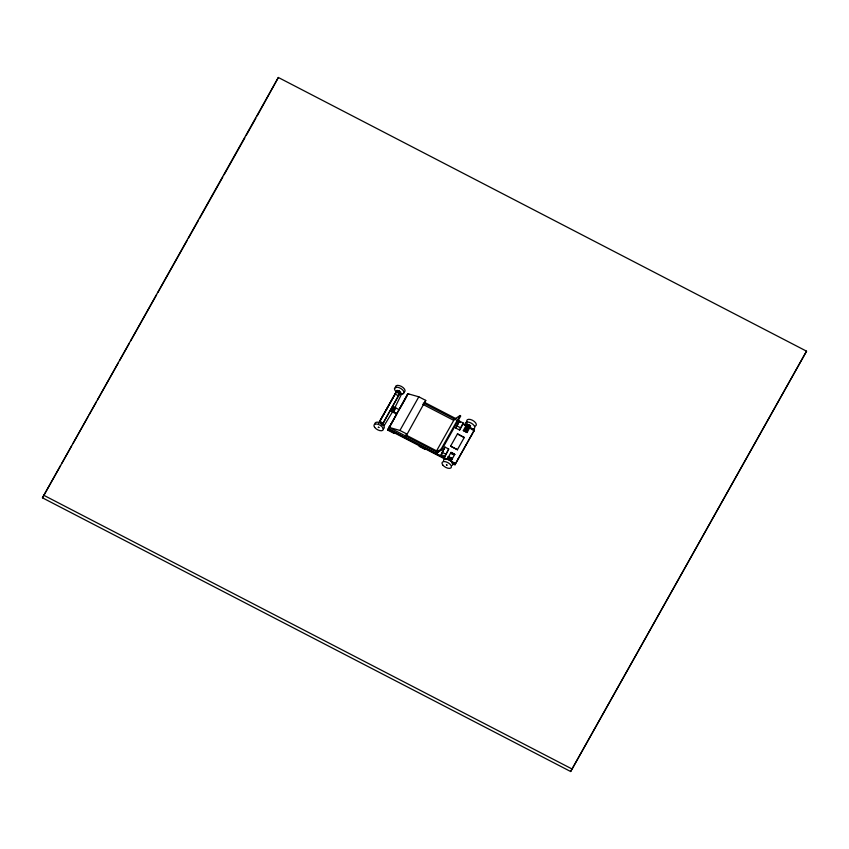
<?xml version="1.0" encoding="UTF-8"?>
<svg xmlns="http://www.w3.org/2000/svg" width="849" height="849" viewBox="0 0 849 849"><rect width="100%" height="100%" fill="white"/><g stroke="black" fill="none" stroke-linecap="round" stroke-linejoin="round"><path stroke-width="1.27" d="M464.7 429.774L465.931 429.498L466.791 430.761L464.7 429.774L467.226 425.264L469.104 426.156L468.224 426.729M392.376 408.56L392.981 409.844L394.127 409.016M393.183 408.857L393.904 408.496L393.342 408.295M394.138 408.804L393.087 409.558L392.641 408.369M392.259 408.847L392.747 408.082M42.45 497.822L278.345 77.482L806.55 351.178L570.655 771.518L42.45 497.822L60.619 465.517M278.345 77.482L257.173 115.942M379.238 422.399L395.889 392.8M379.63 421.412L382.878 423.598L399.688 393.575L396.281 391.803L379.63 421.412L383.037 423.173M380.31 420.488L380.532 419.926M380.851 423.29L384.438 425.105L380.723 423.513M386.794 408.963L387.017 408.401M388.969 405.1L389.192 404.527M383.727 422.261L383.95 421.698M394.881 394.594L395.103 394.021L398.51 395.793L398.287 396.356M396.281 391.803L399.688 393.575M396.908 390.975L397.13 390.413L400.548 392.174L400.325 392.747M397.258 392.026L397.576 391.463M380.628 423.683L384.438 425.105M391.357 409.367L392.663 406.841L395.04 408.178L392.896 407.074L391.357 409.367L392.663 406.841M392.376 406.862L392.609 406.3L399.094 409.664M391.633 409.505L392.896 407.074M393.904 408.496L393.087 408.751L393.363 408.22M393.543 408.401L393.968 407.626M391.877 408.889L394.01 410.003L391.644 408.666M396.462 391.612L401.492 394.18M401.471 394.212L401.789 393.639L396.759 391.071M394.424 432.884L394.201 433.457L387.781 430.125L407.785 393.703L418.822 396.812L425.742 400.399L424.882 402.564L456.316 418.854M388.853 427.8L389.394 426.421L390.466 426.983M391.071 424.097L391.293 423.524M404.517 400.187L404.74 399.614M406.724 396.419L407.785 393.703L408.857 394.254M405.981 436.195L425.742 400.399M419.364 445.81L419.162 446.341L425.19 449.461L425.402 448.941M436.184 453.504L437.246 451.222L405.663 434.858M441.162 454.523L444.961 447.094L448.707 449.036L444.908 456.465L441.162 454.523L443.486 450.394M444.059 449.365L444.961 447.094M455.839 428.098L459.426 421.051L463.172 422.982L462.281 425.253L459.585 430.04L455.839 428.098L459.426 421.051M444.908 456.465L448.707 449.036M450.586 446.171L457.399 449.705L450.586 446.171L457.473 433.871L464.233 437.543L457.473 433.871M447.646 458.449L448.452 456.539L452.199 458.481L451.392 460.391L447.646 458.449L451.031 452.39L454.714 454.47L451.031 452.39M447.901 457.961L448.452 456.539M459.585 430.04L463.172 422.982M463.321 430.56L467.067 432.502L463.321 430.56L466.165 425.508L462.652 423.693M468.022 426.644L469.815 427.578L470.526 425.901L466.78 423.959L466.069 425.636L467.672 426.463M452.103 463.289L454.99 464.785L455.499 463.512L388.333 428.713M458.237 458.895L458.46 458.333M463.851 448.898L464.085 448.336M466.037 445.025L466.26 444.462M471.683 434.985L471.906 434.412M473.944 431.08L474.453 429.806L468.032 426.485M570.655 771.518L806.55 351.178M401.789 393.639L394.138 409.165L384.183 425.572M467.226 425.264L467.417 426.272M61.913 463.214L71.645 445.905M72.94 443.603L87.861 417.061M89.156 414.758L96.298 402.065M97.593 399.752L118.351 362.841M119.645 360.528L129.377 343.219M130.672 340.916L156.619 294.762M157.925 292.459L187.109 240.543M188.414 238.24L198.146 220.931M199.441 218.618L222.788 177.091M224.094 174.777L244.852 137.856M246.146 135.553L255.878 118.244M378.569 423.428L397.13 390.413M381.976 425.2L400.548 392.174M392.047 411.012L393.289 408.889M394.01 410.003L395.072 408.093M393.671 411.85L395.846 407.976M407.287 395.008L388.004 429.562L445.81 459.511M387.781 430.125L395.984 415.522M399.773 408.783L406.098 397.544M436.736 452.135L388.884 427.334L399.921 430.443L418.822 396.812M436.492 451.021L454.3 419.364L460.009 415.511L460.72 416.031L441.767 449.737L436.057 453.599L435.346 453.069L441.056 449.206L460.009 415.511M436.057 453.599L437.946 450.225M436.864 453.854L438.137 451.594M466.78 423.959L470.526 425.901M464.7 429.594L467.077 425.36M464.774 429.965L467.428 425.222M464.912 430.178L467.672 425.232M465.645 429.392L467.948 425.296M465.931 429.498L468.234 425.402M466.207 429.658L468.51 425.561M465.708 430.74L466.865 428.692M465.921 430.825L468.754 425.742M466.197 430.889L468.956 425.943M466.451 430.899L469.104 426.156M466.791 430.761L469.168 426.527M452.199 458.481L448.261 456.889M451.392 460.391L454.777 454.332M457.399 449.705L464.286 437.405M467.067 432.502L469.911 427.45M474.453 429.806L455.382 463.798L451.912 461.994M454.99 464.785L474.113 430.655L472.182 429.658M450.235 459.15L449.673 458.906M393.416 408.422L394.127 409.186L393.108 408.677M423.396 402.967L455.807 419.756M456.794 420.658L460.307 422.473M462.758 424.086L466.228 425.89M469.709 427.694L474.336 430.093M422.738 404.283L453.737 420.351M456.741 425.827L460.487 427.769M396.918 413.527L390.423 410.163L390.2 410.736L396.695 414.1M399.921 430.443L406.83 434.03M442.064 452.252L445.81 454.194M449.546 458.81L450.119 459.118M388.226 428.989L444.961 458.396M452.273 462.864L455.16 464.361M43.511 495.137L571.717 768.823M452.103 454.257L451.976 454.162A1.21 0.605 29.3 0 1 451.838 453.09A1.21 0.605 29.3 0 1 453.504 453.833A1.21 0.605 29.3 0 1 453.069 454.65M441.056 449.206L441.767 449.737M465.974 425.551A5.317 2.664 29.3 0 1 468.107 422.07A5.317 2.664 29.3 0 1 474.687 426.665A5.317 2.664 29.3 0 1 470.261 428.554M466.961 421.911A5.317 2.664 29.3 0 1 472.522 420.287A5.317 2.664 29.3 0 1 475.122 426.134M443.539 460.551A5.221 2.611 29.3 0 1 449.821 460.116A5.221 2.611 29.3 0 1 451.774 465.539M397.088 392.429A5.296 2.653 29.3 0 1 395.974 387.24A5.296 2.653 29.3 0 1 403.657 391.219A5.296 2.653 29.3 0 1 399.508 393.681M374.95 423.884A5.19 2.6 29.3 0 1 381.19 423.449A5.19 2.6 29.3 0 1 383.143 428.83M395.719 387.972A5.296 2.653 29.3 0 1 401.259 386.348A5.296 2.653 29.3 0 1 403.848 392.185M449.588 457.632A1.21 0.605 29.3 0 1 450.681 458.12M378.346 427.238L378.887 427.514L378.346 427.238M446.457 464.827L446.988 465.103L446.457 464.827M469.73 425.37L470.261 425.646L469.73 425.37M398.478 391.421L398.998 391.718L398.478 391.421M398.988 390.508L399.508 390.805L399.019 390.476M442.764 464.997A5.221 2.611 29.3 0 0 450.936 467.916A5.221 2.611 29.3 0 0 446.457 461.983A5.221 2.611 29.3 0 0 442.764 464.997M374.685 427.408A5.19 2.6 29.3 0 0 382.803 430.305A5.19 2.6 29.3 0 0 378.357 424.404A5.19 2.6 29.3 0 0 374.685 427.408"/></g></svg>
